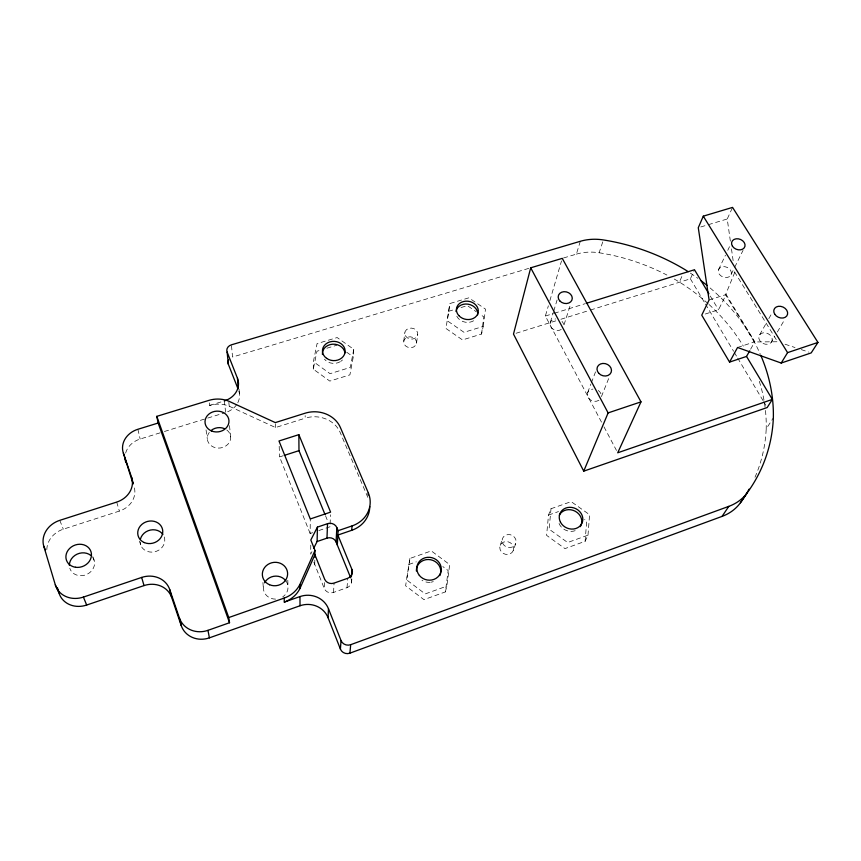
<?xml version="1.0" encoding="UTF-8"?>
<svg xmlns="http://www.w3.org/2000/svg" width="861" height="861" viewBox="0 0 861 861"><rect width="100%" height="100%" fill="white"/><g stroke="black" fill="none" stroke-linecap="round" stroke-linejoin="round"><path stroke-width="0.65" stroke-dasharray="4.3 3.23" d="M367.841 497.378L340.181 432.491A27.466 24.216 0.4 0 0 305.171 418.177L305.171 415.68M312.629 532.679L310.154 533.519L310.283 518.968M310.767 545.153L310.681 554.172L313.017 549.566M313.286 369.165L313.372 361.663L317.074 343.614L337.168 337.555L353.742 349.34L353.268 356.895L349.9 374.858L329.817 381.089L313.286 369.165L316.956 351.234L320.679 350.104M314.739 564.429L314.825 559.564M351.18 579.022A7.168 6.705 0.8 0 1 347.026 587.665L333.551 592.433A7.2 6.737 -1.5 0 1 324.274 588.493L324.608 579.109M330.107 524.101L330.495 514.781M333.551 592.433L334.046 583.101M347.026 587.665L347.747 578.28M587.998 535.176L589.581 514.717L571.155 501.629L551.008 508.733L548.511 515.082L546.595 535.348L564.967 548.608L585.114 541.311L587.998 535.176L567.657 542.516L549.092 529.149L551.008 508.733M585.114 541.311L586.707 521.002L584.565 519.474M351.557 582.466L351.858 578.926M403.744 341.257L404.821 332.572M483.215 326.405L485.496 309.131L468.868 297.82L449.851 303.556L445.955 328.471L462.529 339.923L481.536 334.036L483.215 326.405L464.036 332.324L447.289 320.787L449.851 303.556M445.341 591.916L446.827 586.126L449.69 564.601L431.296 550.911L409.901 558.455L405.617 585.792L423.956 599.654L445.341 591.916L448.183 570.563L442.834 566.57M481.536 334.036L483.807 316.859L480.513 314.62M416.498 343.248A6.457 5.467 7.8 0 0 407.683 337.103A6.457 5.467 7.8 0 0 406.177 346.445A6.457 5.467 7.8 0 0 416.498 343.248L417.725 334.585A6.533 5.5 7.8 0 0 408.803 328.396A6.533 5.5 7.8 0 0 407.285 337.803A6.533 5.5 7.8 0 0 417.725 334.585M409.901 558.455L406.693 579.937L425.226 593.929L446.827 586.126M353.742 349.34L350.341 367.421L330.054 373.674L313.372 361.663M601.505 422.138L545.368 316.041L548.371 305.784M549.878 300.661L561.512 260.926M550.394 322.197L553.365 312.317M553.741 311.09L557.089 299.972M563.503 257.988L576.375 254.135L580.325 241.284M564.041 324.758L570.316 305.095M500.252 545.336L502.555 538.34M576.375 254.135A46.16 37.314 17 0 1 599.127 252.768L603.4 239.939M513.21 550.685A7.017 6.371 21.1 0 0 505.601 541.601A7.017 6.371 21.1 0 0 501.36 551.793A7.017 6.371 21.1 0 0 513.21 550.685L515.674 543.754A7.092 6.425 20.8 0 0 507.968 534.573A7.092 6.425 20.8 0 0 503.685 544.862A7.092 6.425 20.8 0 0 515.674 543.754M587.665 392.562L590.904 384.049M591.367 382.833L595.521 371.877M601.43 396.598L609.179 377.247M734.788 272.313L725.565 294.72L754.247 341.968L777.591 341.752L734.788 272.313L734.422 269.719M708.086 303.653A183.737 155.723 19.8 0 0 679.404 282.064L682.386 275.251M590.409 310.046L690.393 278.824L694.483 269.741M730.365 241.102L727.233 218.995L732.56 207.404M718.537 269.697L725.457 255.179M727.771 250.336L729.493 246.709M731.14 274.476L734.11 268.449M734.702 267.244L743.043 250.368M705.342 314.007L718.526 309.777L726.135 294.537L754.817 341.774L750.361 349.674M759.693 334.757L766.215 323.252M768.819 318.645L772.08 312.898M771.327 342.28A6.963 5.51 24.8 0 0 765.515 332.83A6.963 5.51 24.8 0 0 759.671 340.472A6.963 5.51 24.8 0 0 771.327 342.28L774.685 336.565M777.365 331.991L784.737 319.42M755 477.242A188.57 159.759 19.4 0 0 766.204 428.864L773.35 417.886M408.803 564.482L416.283 561.835M548.511 515.082L558.498 511.563M318.839 530.57L330 526.771L328.504 523.09M737.554 347.489L754.817 341.774M310.154 533.519L279.577 456.911L283.215 455.738M46.828 549.673A22.504 19.555 -21.2 0 1 63.305 529.192L119.367 511.09A21.708 18.824 -15.8 0 0 134.004 486.519M709.087 299.972L726.135 294.537M209.288 402.905L209.621 405.445A25.97 22.504 -6.5 0 1 229.23 406.231L275.531 427.54L305.171 418.177M545.368 316.041L553.02 313.662M554.29 313.275L584.877 303.772M516.062 333.272L555.797 320.862M560.92 319.259L589.128 310.455M125.641 453.058A21.202 18.318 -12.1 0 1 140.16 439.024L163.116 431.899M164.397 431.501L206.5 418.457M207.77 418.059L224.355 412.914M209.621 405.445L224.366 400.903L225.636 412.527M326.9 348.221L336.855 345.196M448.495 311.348L454.78 309.443M461.065 307.538L467.351 305.633L476.122 311.617M700.8 226.96L707.096 225.065M708.355 224.689L727.233 218.995M528.729 268.384L232.556 357.024L231.426 344.82M785.06 344.228L795.015 347.532M801.236 349.598L808.705 352.074M346.703 352.214L353.268 356.895M710.282 296.055L718.526 309.777M690.393 278.824L704.793 302.964M705.482 304.105L733.594 351.234M734.272 352.375L737.016 356.981M737.705 358.122L763.072 400.645M763.761 401.796L765.816 405.251M604.002 426.862L616.476 450.432M325.501 515.717L327.998 521.863M313.834 562.147L324.274 588.493M59.796 520.345L63.305 529.192M92.773 556.572L94.097 560.21M116.698 502.081L119.367 511.09M139.6 541.117L140.623 544.819M137.868 429.284L140.16 439.024M731.473 248.904L733.314 261.916M206.059 429.919L207.286 438.701M229.489 425.625L230.683 436.914M228.832 402.431L229.23 406.231M239.057 389.28L239.519 394.532M262.928 582.52L263.391 588.687M275.38 423.838L275.531 427.54M279.19 446.299L279.577 456.911M287.811 580.249L287.994 586.416M285.863 580.863A12.366 11.484 -9.4 0 1 282.688 596.931M275.563 599.116A12.366 11.484 -9.4 0 1 263.584 585.684M226.787 429.983A11.742 10.224 -6.8 0 1 227.939 444.211A11.742 10.224 -6.8 0 1 211.666 446.052A11.742 10.224 -6.8 0 1 209.643 431.942M238.884 391.174A20.352 17.435 -5.4 0 1 237.432 403.432M236.797 404.455A20.352 17.435 -5.4 0 1 226.884 412.096M599.127 252.768A189.345 160.813 20 0 1 666.898 275.046M674.249 279.039A189.345 160.813 20 0 1 679.404 282.064M709.033 304.514A183.737 155.723 19.8 0 1 743.334 346.111M759.316 381.305A183.737 155.723 19.8 0 1 764.03 400.419M764.46 402.991A183.737 155.723 19.8 0 1 766.204 428.864M92.816 557.584A12.807 11.215 -21.8 0 1 86.853 574.384A12.807 11.215 -21.8 0 1 69.795 568.249M164.257 536.995A12.452 11.064 -16.6 0 1 154.442 551.847A12.452 11.064 -16.6 0 1 140.117 541.967M561.243 329.505A6.92 5.715 16 0 1 550.642 326.663A6.92 5.715 16 0 1 555.603 318.925M562.029 321.422A6.92 5.715 16 0 1 563.535 324.253M598.922 400.257A7.136 6.027 19.9 0 1 587.998 397.287A7.136 6.027 19.9 0 1 592.96 389.064M598.212 390.485A7.136 6.027 19.9 0 1 601.182 394.672M342.441 359.984A11.301 9.611 2.8 0 1 341.064 361.168M340.289 361.685A11.301 9.611 2.8 0 1 324.479 359.22M433.277 581.605A12.248 11.376 13.5 0 1 431.232 582.144M430.188 582.294A12.248 11.376 13.5 0 1 421.998 580.336M575.137 530.688A11.979 10.623 24.3 0 1 558.466 521.486M473.604 320.776A10.967 9.116 10.9 0 1 456.793 316.224M690.371 273.109A186.6 157.326 19.6 0 1 697.862 278.329M710.121 287.972A186.6 157.326 19.6 0 1 760.263 354.14M719.096 273.906A6.737 5.252 21.5 0 0 730.451 275.671A6.737 5.252 21.5 0 0 724.94 266.716A6.737 5.252 21.5 0 0 719.096 273.906"/><path stroke-width="1.29" d="M314.868 557.142L314.986 550.448L310.821 540.008L317.418 527.115L327.524 523.682A7.254 6.64 0.1 0 1 336.834 527.578L338.104 530.688L337.318 545.002M313.608 548.425L317.117 541.515L317.418 527.115M317.117 541.515L326.986 538.136L327.524 523.682M760.758 355.27A186.6 157.326 19.6 0 1 773.35 417.886A191.497 161.405 19.3 0 1 747.402 492.589L740.428 502.759A50.412 42.48 28.1 0 1 722.056 516.396L349.9 653.165A7.351 7.049 -1.2 0 1 340.407 649.086L328.073 617.735L328.471 608.749A22.397 21.138 -7.1 0 0 299.951 596.587L284.313 602.087L284.162 598.094A27.563 25.486 -8.5 0 0 299.843 584.554L314.986 550.448M350.685 577.806L336.081 541.956L336.834 527.578M340.407 649.086L341.031 640.541L328.471 608.749M351.374 576.644L351.966 569.519L337.867 535.058L351.708 530.311L352.041 525.931A28.305 25.636 2 0 0 368.293 492.826L340.429 427.594A27.66 24.345 0.5 0 0 305.171 413.194L275.326 422.6L228.703 401.161A26.142 22.623 -6.4 0 0 208.965 400.365L156.788 416.358L158.155 423.031L229.521 622.74L207.964 630.338A22.795 20.944 -19 0 1 179.389 617.95L169.735 589.548A22.956 20.696 -21.2 0 0 141.656 577.43L83.409 597.082A23.172 20.33 -22.9 0 1 55.319 584.845L43.771 546.208A22.827 19.781 -20.7 0 1 59.796 520.345L116.698 502.081A22.02 19.028 -15.4 0 0 131.572 477.263L123.36 453.09A21.493 18.501 -11.8 0 1 137.868 429.284L158.155 423.031M349.9 653.165L350.696 644.685L728.793 506.365A51.219 42.942 27.8 0 0 747.402 492.589M368.067 495.097L368.293 492.826M772.339 399.407L617.724 452.789L640.993 401.861L562.265 258.365L530.71 267.814L513.49 334.068L583.736 471.15L767.183 407.544L772.339 399.407L746.541 356.432L749.727 350.793M583.736 471.15L608.124 412.903L640.993 401.861M729.558 362.094L737.554 347.489L781.185 363.041L811.191 352.902L817.95 342.43L732.56 207.404L703.286 216.165L698.282 227.724L709.087 299.972L701.747 315.169L729.558 362.094L746.541 356.432M284.313 602.087A27.358 25.335 -8.8 0 0 299.886 588.623L314.911 554.71L324.608 579.109A7.318 6.823 -1 0 0 334.046 583.101L347.747 578.28A7.297 6.791 1.1 0 0 351.966 569.519M781.185 363.041L787.578 352.633L817.95 342.43M722.056 516.396L728.793 506.365M169.735 589.548L171.716 597.556L181.24 625.613A22.461 20.696 -19.7 0 0 209.395 637.85L300.026 605.757A22.02 20.847 -7.8 0 1 328.073 617.735M229.521 622.74L228.757 617.552L284.162 598.094M338.104 530.688L352.041 525.931M55.319 584.845L58.978 592.96A22.838 20.094 -23.4 0 0 86.67 605.046L144.024 585.588A22.623 20.449 -21.8 0 1 171.716 597.556M284.431 455.351L298.982 450.658L298.853 434.654L278.986 440.993L310.283 518.968L330.602 512.123L298.853 434.654M586.158 303.373L694.483 269.741L708.904 293.762M703.286 216.165L787.578 352.633M530.71 267.814L608.124 412.903M43.771 546.208L45.396 549.878M83.409 597.082L86.67 605.046M298.982 450.658L324.995 514.491M688.187 271.667A186.6 157.326 19.6 0 0 684.872 269.568A192.304 162.471 19.8 0 0 603.4 239.939A46.838 37.636 16.9 0 0 580.325 241.284L231.426 344.82A6.77 5.704 -3.3 0 0 227.132 352.106L237.453 378.248L238.271 387.461M227.132 352.106L228.337 364.235L238.023 388.86M156.788 416.358L228.757 617.552M123.36 453.09L133.143 484M57.461 587.869L58.978 592.96M141.656 577.43L144.024 585.588M131.572 477.263L133.089 483.043M179.389 617.95L181.24 625.613M207.964 630.338L209.395 637.85M299.843 584.554L299.886 588.623M299.951 596.587L300.026 605.757M210.999 430.586A11.742 10.224 -6.8 0 1 224.269 428.563M264.607 582.811A12.366 11.484 -9.4 0 1 285.863 580.863M369.746 506.483A28.101 25.496 1.9 0 1 351.708 530.311M125.878 462.594A21.202 18.318 -12.1 0 1 125.039 457.869M228.337 364.235A6.662 5.65 -3.6 0 1 228.703 359.909M749.092 489.156A188.57 159.759 19.4 0 1 740.428 502.759M69.364 565.333A12.807 11.215 -21.8 0 1 77.081 554.161A12.807 11.215 -21.8 0 1 90.803 555.42M140.451 539.04A12.452 11.064 -16.6 0 1 150.471 530.042A12.452 11.064 -16.6 0 1 162.923 534.423M326.986 538.136A7.082 6.522 -0.3 0 1 336.081 541.956M237.453 378.248A20.675 17.629 -5.1 0 1 224.366 400.903M322.445 354.517A11.301 9.611 2.8 0 1 332.604 344.196A11.301 9.611 2.8 0 1 344.938 352.967M416.38 570.994A12.248 11.376 13.5 0 1 430.694 559.747A12.248 11.376 13.5 0 1 439.874 575.6M559.349 515.104A11.979 10.623 24.3 0 1 575.374 511.316A11.979 10.623 24.3 0 1 580.303 526.652M455.986 311.478A10.967 9.116 10.9 0 1 468.083 304.17A10.967 9.116 10.9 0 1 477.651 314.857M350.696 644.685A7.48 7.157 -0.5 0 1 341.031 640.541M701.005 280.654A186.6 157.326 19.6 0 1 707.129 285.486M559.854 300.973A7.146 5.833 15.8 0 0 571.876 300.177A7.146 5.833 15.8 0 0 563.923 291.696A7.146 5.833 15.8 0 0 559.854 300.973M211.602 430.995A12.011 10.397 -6.4 0 0 228.961 420.609A12.011 10.397 -6.4 0 0 210.396 413.032A12.011 10.397 -6.4 0 0 211.602 430.995M269.547 584.737A12.667 11.71 -8.5 0 0 287.585 572.834A12.667 11.71 -8.5 0 0 267.814 564.525A12.667 11.71 -8.5 0 0 269.547 584.737M774.696 314.136A7.2 5.618 24.4 0 0 786.75 315.998A7.2 5.618 24.4 0 0 780.679 306.344A7.2 5.618 24.4 0 0 774.696 314.136M732.41 246.149A6.953 5.349 21.2 0 0 744.13 247.968A6.953 5.349 21.2 0 0 738.394 238.841A6.953 5.349 21.2 0 0 732.41 246.149M598.793 373.319A7.383 6.156 19.6 0 0 611.116 372.404A7.383 6.156 19.6 0 0 602.797 363.439A7.383 6.156 19.6 0 0 598.793 373.319M458.816 315.589A10.999 9.137 10.9 0 0 477.554 314.308A10.999 9.137 10.9 0 0 465.747 301.167A10.999 9.137 10.9 0 0 458.816 315.589M326.62 358.359A11.344 9.632 2.9 0 0 344.992 352.698A11.344 9.632 2.9 0 0 329.774 341.925A11.344 9.632 2.9 0 0 326.62 358.359M560.403 522.024A12.022 10.655 24.2 0 0 580.798 525.113A12.022 10.655 24.2 0 0 571.898 507.452A12.022 10.655 24.2 0 0 560.403 522.024M419.372 575.439A12.291 11.408 13.5 0 0 440.391 573.426A12.291 11.408 13.5 0 0 427.4 557.336A12.291 11.408 13.5 0 0 419.372 575.439M75.477 567.259A12.99 11.344 -21.3 0 0 91.008 551.729A12.99 11.344 -21.3 0 0 69.558 548.511A12.99 11.344 -21.3 0 0 75.477 567.259M144.357 542.591A12.635 11.193 -16.2 0 0 162.761 531.162A12.635 11.193 -16.2 0 0 143.615 523.101A12.635 11.193 -16.2 0 0 144.357 542.591"/></g></svg>
